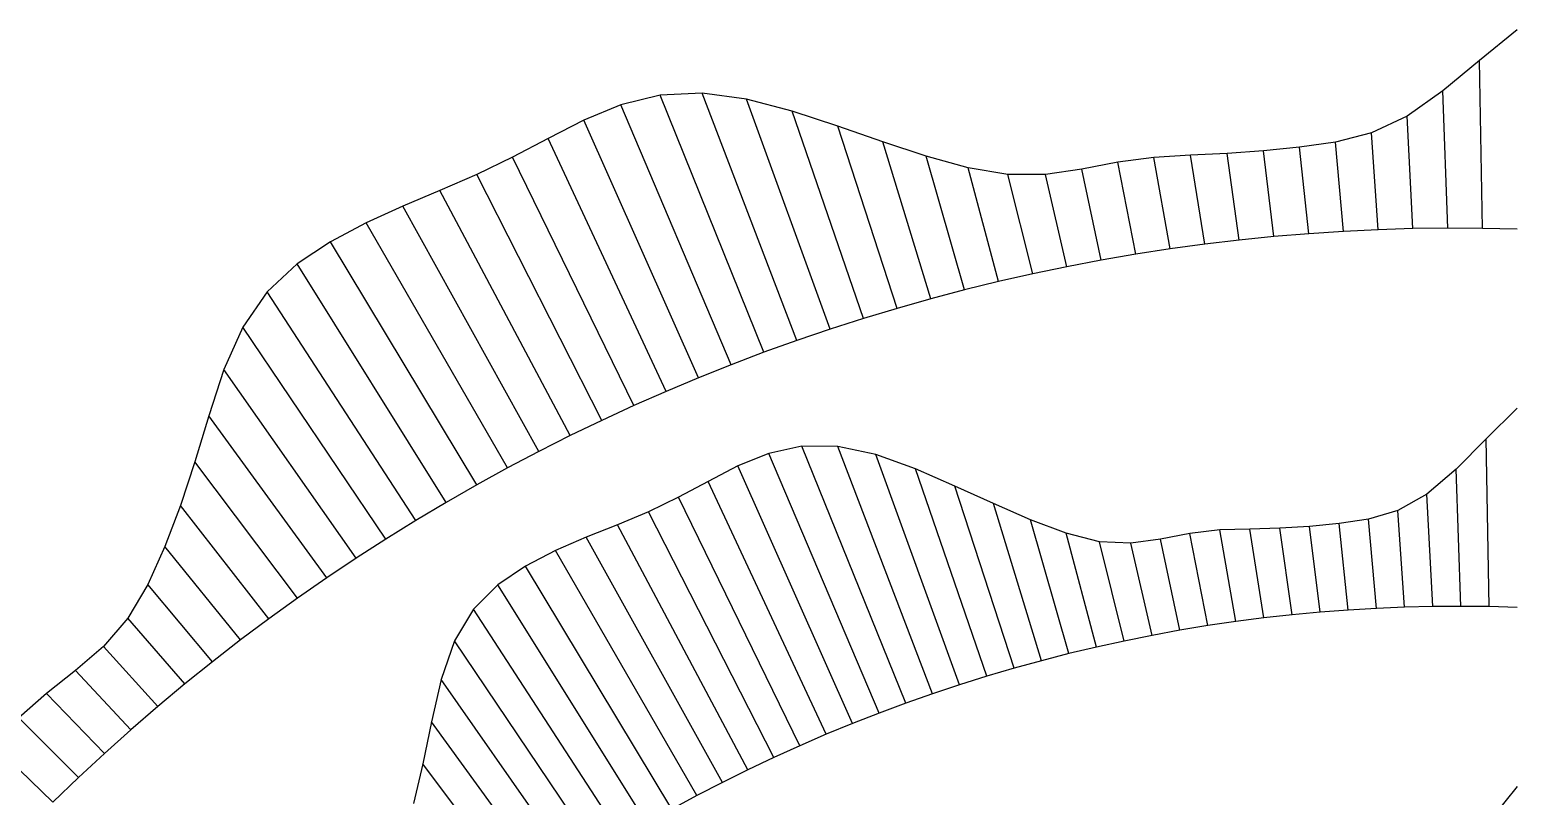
# Model space of a CAD drawing. Header units: metres. Extents: x -31.2 to 28.9, y -27.4 to 29.9.
# Drawn here: x -19.65 to -0.01, y 18.76 to 28.88 of the extents above; entities that cross this region are included whole.
import ezdxf

# ---------------------------------------------------------------- set-up
doc = ezdxf.new("R2010")
doc.units = ezdxf.units.M
for name, color, linetype in [('Fill', 3, 'Continuous'), ('Inner', 2, 'Continuous'), ('Outer', 1, 'Continuous')]:
    doc.layers.add(name, color=color, linetype=linetype)

msp = doc.modelspace()

# ---------------------------------------------------------------- linework, layer by layer
at = {"layer": 'Fill'}
for p, q in [((-0.458, 26.26), (-0.497, 28.478)), ((-10.382, 24.457), (-11.838, 27.89)), ((-9.948, 24.622), (-11.32, 28.018)), ((-9.512, 24.779), (-10.766, 28.047)), ((-9.073, 24.928), (-10.18, 27.968)), ((-0.917, 26.262), (-0.98, 28.076)), ((-10.812, 24.285), (-12.327, 27.688)), ((-8.632, 25.069), (-9.575, 27.808)), ((-1.376, 26.256), (-1.454, 27.742)), ((-8.189, 25.203), (-8.971, 27.609)), ((-1.835, 26.241), (-1.924, 27.52)), ((-11.24, 24.105), (-12.799, 27.447)), ((-7.744, 25.329), (-8.378, 27.405)), ((-2.753, 26.189), (-2.873, 27.333)), ((-2.294, 26.219), (-2.397, 27.399)), ((-11.666, 23.918), (-13.267, 27.201)), ((-7.297, 25.447), (-7.804, 27.215)), ((-5.038, 25.918), (-5.275, 27.136)), ((-4.582, 25.988), (-4.796, 27.198)), ((-4.126, 26.05), (-4.312, 27.225)), ((-3.669, 26.105), (-3.829, 27.247)), ((-3.211, 26.151), (-3.35, 27.284)), ((-12.087, 23.723), (-13.742, 26.97)), ((-6.848, 25.557), (-7.251, 27.06)), ((-6.397, 25.659), (-6.725, 26.971)), ((-5.946, 25.753), (-6.227, 26.971)), ((-5.492, 25.839), (-5.748, 27.044)), ((-12.506, 23.521), (-14.228, 26.759)), ((-12.922, 23.311), (-14.719, 26.553)), ((-13.333, 23.094), (-15.203, 26.333)), ((-13.742, 22.87), (-15.673, 26.084)), ((-14.146, 22.638), (-16.115, 25.789)), ((-14.546, 22.399), (-16.508, 25.42)), ((-14.943, 22.154), (-16.831, 24.954)), ((-15.335, 21.901), (-17.08, 24.393)), ((-15.723, 21.641), (-17.279, 23.783)), ((-8.075, 19.986), (-9.447, 23.383)), ((-7.72, 20.111), (-8.974, 23.379)), ((-0.371, 21.261), (-0.41, 23.479)), ((-16.107, 21.375), (-17.464, 23.175)), ((-8.428, 19.855), (-9.885, 23.287)), ((-7.363, 20.229), (-8.47, 23.27)), ((-8.779, 19.717), (-10.294, 23.12)), ((-7.004, 20.342), (-7.947, 23.081)), ((-0.743, 21.265), (-0.806, 23.079)), ((-9.127, 19.574), (-10.686, 22.916)), ((-6.644, 20.448), (-7.426, 22.853)), ((-16.486, 21.101), (-17.656, 22.599)), ((-9.474, 19.424), (-11.075, 22.707)), ((-6.282, 20.547), (-6.917, 22.623)), ((-1.114, 21.262), (-1.192, 22.749)), ((-9.818, 19.268), (-11.472, 22.515)), ((-5.919, 20.64), (-6.426, 22.409)), ((-1.858, 21.238), (-1.961, 22.418)), ((-1.486, 21.254), (-1.576, 22.532)), ((-10.159, 19.106), (-11.881, 22.344)), ((-5.554, 20.727), (-5.957, 22.231)), ((-4.084, 21.01), (-4.321, 22.228)), ((-3.714, 21.064), (-3.927, 22.274)), ((-3.344, 21.112), (-3.53, 22.287)), ((-2.973, 21.153), (-3.133, 22.296)), ((-2.602, 21.188), (-2.741, 22.321)), ((-2.23, 21.216), (-2.35, 22.36)), ((-16.861, 20.821), (-17.861, 22.057)), ((-10.833, 18.764), (-12.703, 22.003)), ((-10.497, 18.938), (-12.295, 22.18)), ((-5.188, 20.807), (-5.515, 22.119)), ((-4.821, 20.881), (-5.102, 22.099)), ((-4.453, 20.949), (-4.709, 22.153)), ((-11.166, 18.584), (-13.097, 21.798)), ((-17.23, 20.534), (-18.085, 21.553)), ((-11.496, 18.398), (-13.465, 21.549)), ((-11.823, 18.206), (-13.785, 21.227)), ((-17.595, 20.241), (-18.349, 21.108)), ((-17.955, 19.941), (-18.671, 20.736)), ((-12.147, 18.009), (-14.035, 20.808)), ((-18.31, 19.635), (-19.041, 20.419)), ((-12.467, 17.805), (-14.212, 20.297)), ((-18.659, 19.322), (-19.424, 20.114)), ((-19.003, 19.003), (-19.791, 19.791)), ((-12.784, 17.596), (-14.34, 19.738)), ((-19.342, 18.679), (-20.146, 19.455)), ((-13.098, 17.381), (-14.455, 19.182))]:
    msp.add_line(p, q, dxfattribs=at)
at = {"layer": 'Inner'}
for p, q in [((-3.211, 26.151), (-3.669, 26.105)), ((-2.753, 26.189), (-3.211, 26.151)), ((-2.294, 26.219), (-2.753, 26.189)), ((-1.835, 26.241), (-2.294, 26.219)), ((-1.376, 26.256), (-1.835, 26.241)), ((-0.917, 26.262), (-1.376, 26.256)), ((-0.458, 26.26), (-0.917, 26.262)), ((0, 26.25), (-0.458, 26.26)), ((-4.582, 25.988), (-5.038, 25.918)), ((-4.126, 26.05), (-4.582, 25.988)), ((-3.669, 26.105), (-4.126, 26.05)), ((-5.946, 25.753), (-6.397, 25.659)), ((-5.492, 25.839), (-5.946, 25.753)), ((-5.038, 25.918), (-5.492, 25.839)), ((-6.848, 25.557), (-7.297, 25.447)), ((-6.397, 25.659), (-6.848, 25.557)), ((-7.744, 25.329), (-8.189, 25.203)), ((-7.297, 25.447), (-7.744, 25.329)), ((-8.189, 25.203), (-8.632, 25.069)), ((-8.632, 25.069), (-9.073, 24.928)), ((-9.512, 24.779), (-9.948, 24.622)), ((-9.073, 24.928), (-9.512, 24.779)), ((-9.948, 24.622), (-10.382, 24.457)), ((-10.382, 24.457), (-10.812, 24.285)), ((-10.812, 24.285), (-11.24, 24.105)), ((-11.24, 24.105), (-11.666, 23.918)), ((-11.666, 23.918), (-12.087, 23.723)), ((-12.087, 23.723), (-12.506, 23.521)), ((-12.506, 23.521), (-12.922, 23.311)), ((-12.922, 23.311), (-13.333, 23.094)), ((-13.333, 23.094), (-13.742, 22.87)), ((-13.742, 22.87), (-14.146, 22.638)), ((-14.146, 22.638), (-14.546, 22.399)), ((-14.546, 22.399), (-14.943, 22.154)), ((-14.943, 22.154), (-15.335, 21.901)), ((-15.335, 21.901), (-15.723, 21.641)), ((-15.723, 21.641), (-16.107, 21.375)), ((-16.107, 21.375), (-16.486, 21.101)), ((-2.23, 21.216), (-2.602, 21.188)), ((-1.858, 21.238), (-2.23, 21.216)), ((-1.486, 21.254), (-1.858, 21.238)), ((-1.114, 21.262), (-1.486, 21.254)), ((-0.743, 21.265), (-1.114, 21.262)), ((-0.371, 21.261), (-0.743, 21.265)), ((0, 21.25), (-0.371, 21.261)), ((-16.486, 21.101), (-16.861, 20.821)), ((-4.084, 21.01), (-4.453, 20.949)), ((-3.714, 21.064), (-4.084, 21.01)), ((-3.344, 21.112), (-3.714, 21.064)), ((-2.973, 21.153), (-3.344, 21.112)), ((-2.602, 21.188), (-2.973, 21.153)), ((-16.861, 20.821), (-17.23, 20.534)), ((-4.821, 20.881), (-5.188, 20.807)), ((-4.453, 20.949), (-4.821, 20.881)), ((-5.919, 20.64), (-6.282, 20.547)), ((-5.554, 20.727), (-5.919, 20.64)), ((-5.188, 20.807), (-5.554, 20.727)), ((-17.23, 20.534), (-17.595, 20.241)), ((-6.644, 20.448), (-7.004, 20.342)), ((-6.282, 20.547), (-6.644, 20.448)), ((-17.595, 20.241), (-17.955, 19.941)), ((-7.363, 20.229), (-7.72, 20.111)), ((-7.004, 20.342), (-7.363, 20.229)), ((-7.72, 20.111), (-8.075, 19.986)), ((-17.955, 19.941), (-18.31, 19.635)), ((-8.428, 19.855), (-8.779, 19.717)), ((-8.075, 19.986), (-8.428, 19.855)), ((-18.31, 19.635), (-18.659, 19.322)), ((-8.779, 19.717), (-9.127, 19.574)), ((-9.127, 19.574), (-9.474, 19.424)), ((-18.659, 19.322), (-19.003, 19.003)), ((-9.818, 19.268), (-10.159, 19.106)), ((-9.474, 19.424), (-9.818, 19.268)), ((-10.159, 19.106), (-10.497, 18.938)), ((-19.003, 19.003), (-19.342, 18.679)), ((-10.497, 18.938), (-10.833, 18.764)), ((-10.833, 18.764), (-11.166, 18.584))]:
    msp.add_line(p, q, dxfattribs=at)
at = {"layer": 'Outer'}
for p, q in [((0, 28.885), (-0.497, 28.478)), ((-0.497, 28.478), (-0.98, 28.076)), ((-11.838, 27.89), (-12.327, 27.688)), ((-11.32, 28.018), (-11.838, 27.89)), ((-10.766, 28.047), (-11.32, 28.018)), ((-10.18, 27.968), (-10.766, 28.047)), ((-9.575, 27.808), (-10.18, 27.968)), ((-0.98, 28.076), (-1.454, 27.742)), ((-12.327, 27.688), (-12.799, 27.447)), ((-8.971, 27.609), (-9.575, 27.808)), ((-1.454, 27.742), (-1.924, 27.52)), ((-8.378, 27.405), (-8.971, 27.609)), ((-1.924, 27.52), (-2.397, 27.399)), ((-12.799, 27.447), (-13.267, 27.201)), ((-7.804, 27.215), (-8.378, 27.405)), ((-2.873, 27.333), (-3.35, 27.284)), ((-2.397, 27.399), (-2.873, 27.333)), ((-13.267, 27.201), (-13.742, 26.97)), ((-7.251, 27.06), (-7.804, 27.215)), ((-5.275, 27.136), (-5.748, 27.044)), ((-4.796, 27.198), (-5.275, 27.136)), ((-4.312, 27.225), (-4.796, 27.198)), ((-3.829, 27.247), (-4.312, 27.225)), ((-3.35, 27.284), (-3.829, 27.247)), ((-13.742, 26.97), (-14.228, 26.759)), ((-6.725, 26.971), (-7.251, 27.06)), ((-6.227, 26.971), (-6.725, 26.971)), ((-5.748, 27.044), (-6.227, 26.971)), ((-14.228, 26.759), (-14.719, 26.553)), ((-14.719, 26.553), (-15.203, 26.333)), ((-15.203, 26.333), (-15.673, 26.084)), ((-15.673, 26.084), (-16.115, 25.789)), ((-16.115, 25.789), (-16.508, 25.42)), ((-16.508, 25.42), (-16.831, 24.954)), ((-16.831, 24.954), (-17.08, 24.393)), ((-17.08, 24.393), (-17.279, 23.783)), ((-17.279, 23.783), (-17.464, 23.175)), ((0, 23.885), (-0.41, 23.479)), ((-9.447, 23.383), (-9.885, 23.287)), ((-8.974, 23.379), (-9.447, 23.383)), ((-8.47, 23.27), (-8.974, 23.379)), ((-0.41, 23.479), (-0.806, 23.079)), ((-17.464, 23.175), (-17.656, 22.599)), ((-9.885, 23.287), (-10.294, 23.12)), ((-7.947, 23.081), (-8.47, 23.27)), ((-10.294, 23.12), (-10.686, 22.916)), ((-7.426, 22.853), (-7.947, 23.081)), ((-0.806, 23.079), (-1.192, 22.749)), ((-10.686, 22.916), (-11.075, 22.707)), ((-6.917, 22.623), (-7.426, 22.853)), ((-17.656, 22.599), (-17.861, 22.057)), ((-11.075, 22.707), (-11.472, 22.515)), ((-6.426, 22.409), (-6.917, 22.623)), ((-1.192, 22.749), (-1.576, 22.532)), ((-11.472, 22.515), (-11.881, 22.344)), ((-5.957, 22.231), (-6.426, 22.409)), ((-1.961, 22.418), (-2.35, 22.36)), ((-1.576, 22.532), (-1.961, 22.418)), ((-11.881, 22.344), (-12.295, 22.18)), ((-5.515, 22.119), (-5.957, 22.231)), ((-4.321, 22.228), (-4.709, 22.153)), ((-3.927, 22.274), (-4.321, 22.228)), ((-3.53, 22.287), (-3.927, 22.274)), ((-3.133, 22.296), (-3.53, 22.287)), ((-2.741, 22.321), (-3.133, 22.296)), ((-2.35, 22.36), (-2.741, 22.321)), ((-17.861, 22.057), (-18.085, 21.553)), ((-12.703, 22.003), (-13.097, 21.798)), ((-12.295, 22.18), (-12.703, 22.003)), ((-5.102, 22.099), (-5.515, 22.119)), ((-4.709, 22.153), (-5.102, 22.099)), ((-13.097, 21.798), (-13.465, 21.549)), ((-18.085, 21.553), (-18.349, 21.108)), ((-13.465, 21.549), (-13.785, 21.227)), ((-13.785, 21.227), (-14.035, 20.808)), ((-18.349, 21.108), (-18.671, 20.736)), ((-18.671, 20.736), (-19.041, 20.419)), ((-14.035, 20.808), (-14.212, 20.297)), ((-19.041, 20.419), (-19.424, 20.114)), ((-14.212, 20.297), (-14.34, 19.738)), ((-19.424, 20.114), (-19.791, 19.791)), ((-14.34, 19.738), (-14.455, 19.182)), ((-14.455, 19.182), (-14.578, 18.659)), ((0, 18.885), (-0.323, 18.48))]:
    msp.add_line(p, q, dxfattribs=at)

doc.saveas('drawing.dxf')
